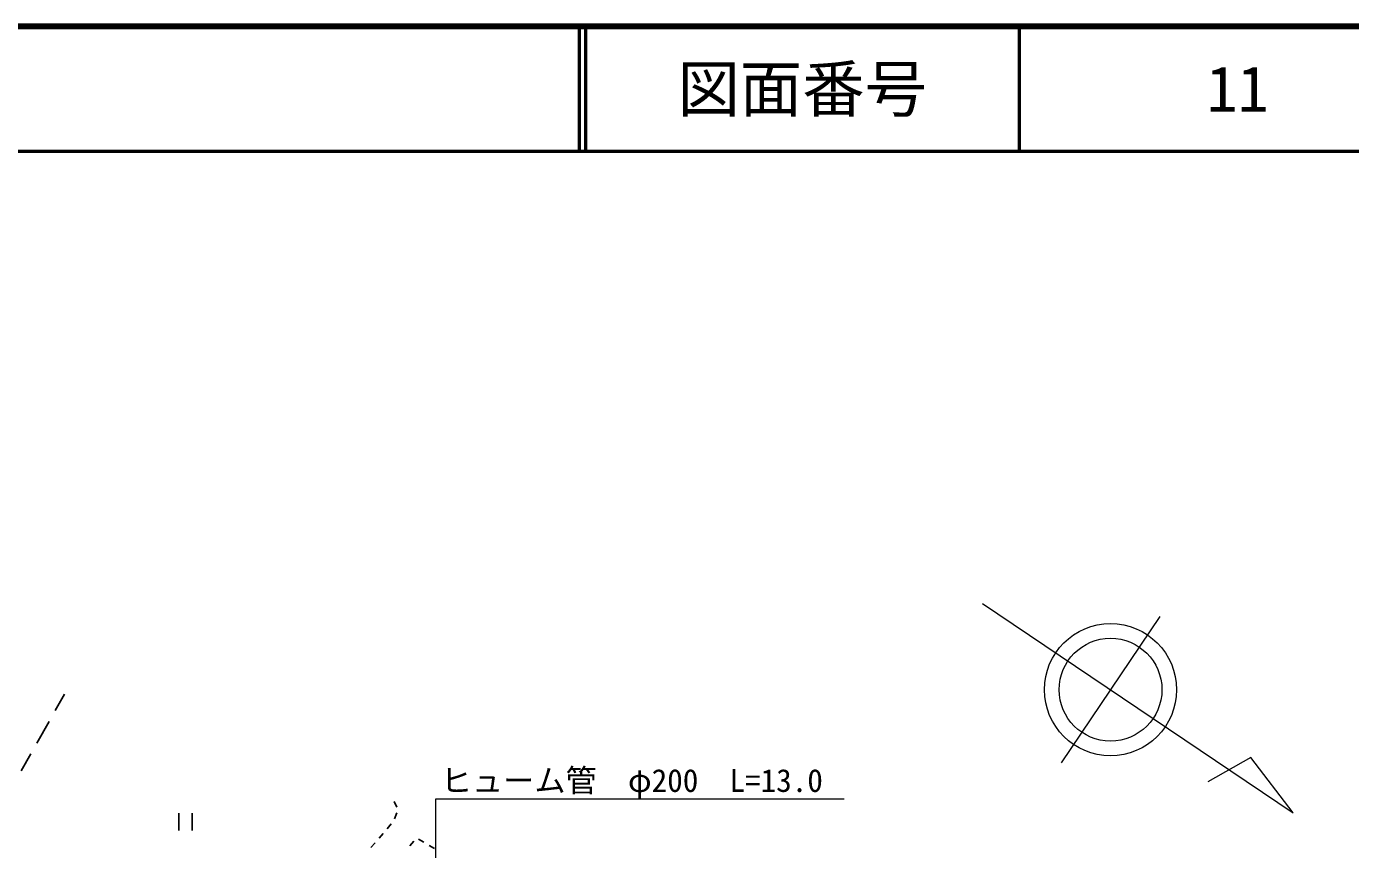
# Model space of a CAD drawing. Units: millimetres, scale not verified. Extents: x 40000 to 680000, y 20000 to 380000.
# Drawn here: x 464474 to 570544, y 314064 to 380000 of the extents above; entities that cross this region are included whole.
import ezdxf
from ezdxf.enums import TextEntityAlignment as Align

# ---------------------------------------------------------------- set-up
doc = ezdxf.new("R2010")
doc.units = ezdxf.units.MM
doc.header["$LTSCALE"] = 1000
for name, color, linetype, lineweight in [('M-BGD', 7, 'Continuous', 25), ('M-BMK-SRVR', 3, 'Continuous', 13), ('M-STR-HTXT', 7, 'Continuous', 13), ('M-TTL', 2, 'Continuous', 140), ('M-TTL-LINE', 7, 'Continuous', 50), ('M-TTL-TXT', 7, 'Continuous', 50)]:
    doc.layers.add(name, color=color, linetype=linetype, lineweight=lineweight)
doc.styles.add('ＭＳ ゴシック', font='')
doc.styles.get('ＭＳ ゴシック').set_extended_font_data('MS Gothic')

msp = doc.modelspace()

# ---------------------------------------------------------------- linework, layer by layer
at = {"layer": 'M-BGD'}
for p, q in [((466777, 325204), (467508, 326500)), ((465302, 322591), (466285, 324333)), ((464046, 320365), (464811, 321721)), ((494143, 317461), (493926, 317911)), ((476692, 316975), (476692, 315575)), ((477742, 316975), (477742, 315575)), ((493370, 315735), (493696, 316114)), ((493966, 316526), (494132, 316998)), ((492720, 314975), (493045, 315355)), ((492069, 314216), (492394, 314596)), ((495505, 314732), (495173, 314358)), ((496303, 314646), (495870, 314896)), ((497169, 314145), (496736, 314395))]:
    msp.add_line(p, q, dxfattribs=at)
at = {"layer": 'M-BMK-SRVR'}
for p, q in [((541074, 333771), (565957, 317012)), ((555263, 332725), (547377, 321015)), ((562552, 321433), (559116, 319491)), ((565957, 317012), (562552, 321433))]:
    msp.add_line(p, q, dxfattribs=at)
for radius in [5294, 4118]:
    msp.add_circle((551320, 326870), radius, dxfattribs=at)
at = {"layer": 'M-STR-HTXT'}
msp.add_lwpolyline([(497270, 291375), (497270, 318127), (529971, 318127)], dxfattribs=at)
at = {"layer": 'M-TTL'}
msp.add_line((680000, 380000), (40000, 380000), dxfattribs=at)
at = {"layer": 'M-TTL-LINE'}
for p, q in [((508747, 380000), (508747, 370000)), ((509247, 380000), (509247, 370000)), ((543997, 380000), (543997, 370000)), ((40000, 370000), (680000, 370000))]:
    msp.add_line(p, q, dxfattribs=at)

# ---------------------------------------------------------------- texts
at = {"layer": 'M-STR-HTXT', "style": 'ＭＳ ゴシック'}
msp.add_text('ヒューム管\u3000φ200  L=13.0', height=1833, dxfattribs=at).set_placement((512967, 318127), align=Align.BOTTOM_CENTER)
at = {"layer": 'M-TTL-TXT', "style": 'ＭＳ ゴシック'}
for s, p in [('図面番号', (526622, 375000)), ('11', (561497, 375000))]:
    msp.add_text(s, height=3666, dxfattribs=at).set_placement(p, align=Align.MIDDLE_CENTER)

doc.saveas('drawing.dxf')
